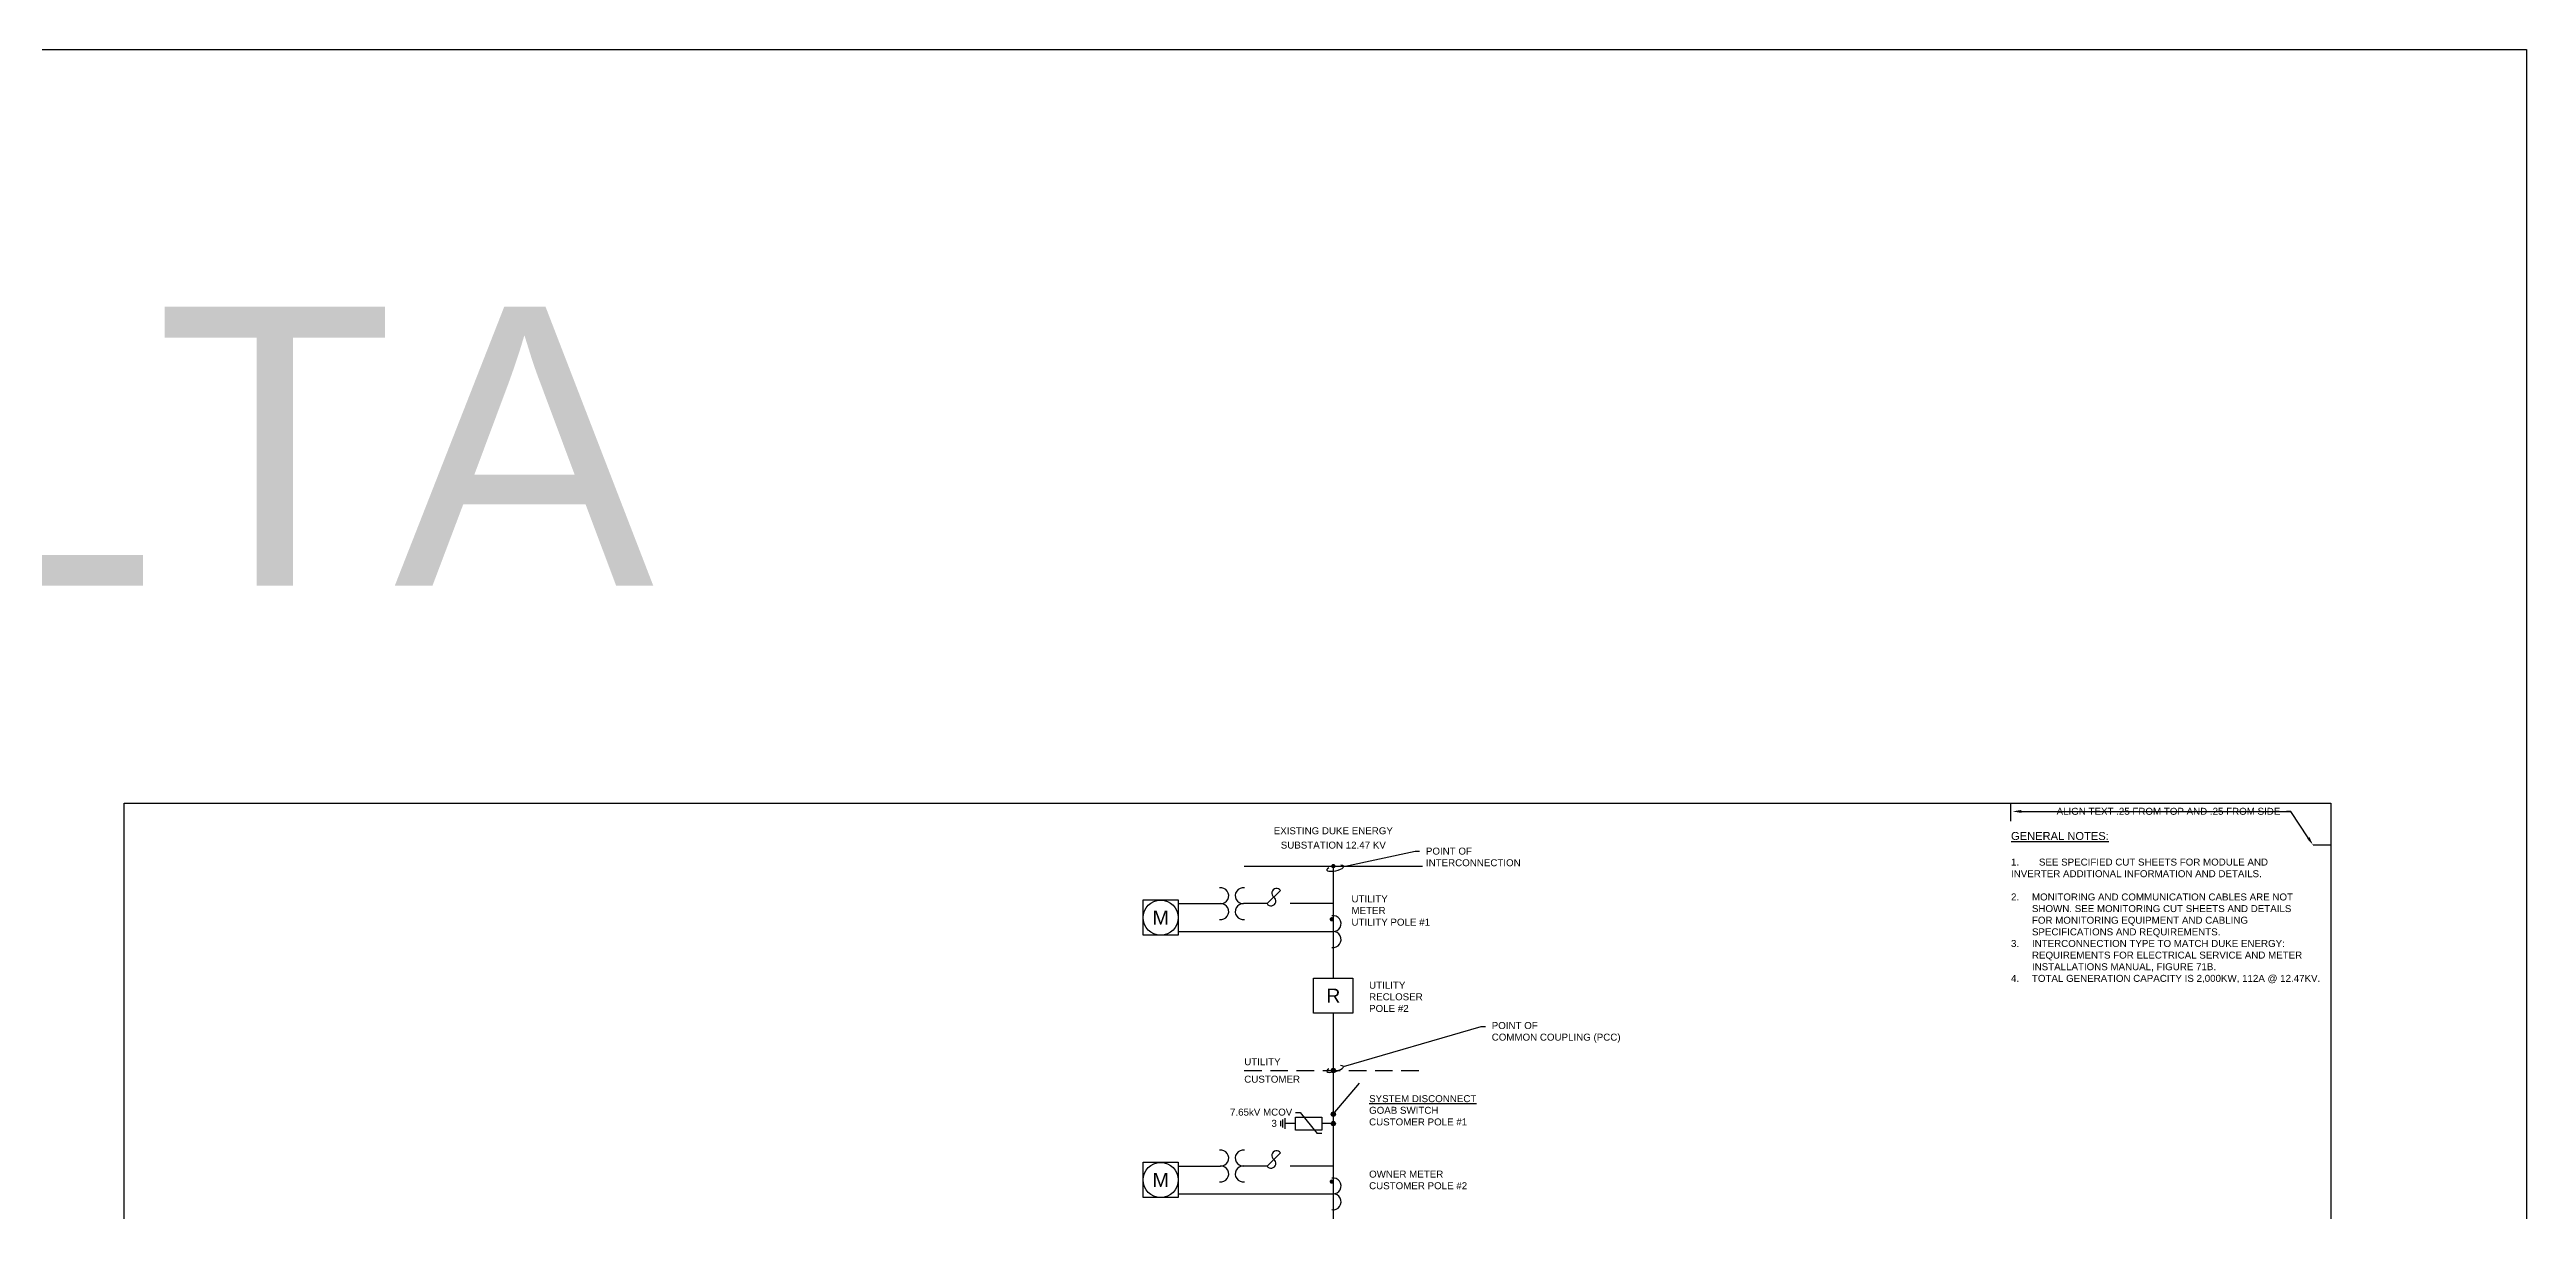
# Model space of a CAD drawing. Extents: x -18 to 267, y -48 to 249.
# Drawn here: x 141.73 to 177.22, y 83.21 to 99.87 of the extents above; entities that cross this region are included whole.
import ezdxf
from ezdxf import colors
from ezdxf.entities.mleader import LeaderData, LeaderLine
from ezdxf.math import Vec2, Vec3

# ---------------------------------------------------------------- set-up
doc = ezdxf.new("R2010")
doc.units = 0
doc.header["$MEASUREMENT"] = 0
doc.linetypes.add('DASHED2', pattern=[0.375, 0.25, -0.125])
for name, color, linetype in [('E-1LIN', 4, 'Continuous'), ('E-1LIN-CABL-OH', 4, 'Continuous'), ('E-TEXT', 7, 'Continuous'), ('G-ANNO-TEXT', 1, 'Continuous')]:
    doc.layers.add(name, color=color, linetype=linetype)
doc.layers.add('G-NPLT', color=67, linetype='Continuous', plot=False)
doc.styles.add('NEI-A', font='arial.ttf')

# ---------------------------------------------------------------- blocks, each defined once
blk = doc.blocks.new('Equipment Callout Arrowhead')
at = {"color": 0}
blk.add_ellipse((0, 0), major_axis=(0.99, 0), ratio=0.28679, start_param=-0.799881, end_param=3.941473, dxfattribs=at)

msp = doc.modelspace()

# ---------------------------------------------------------------- linework, layer by layer
at = {"layer": 'E-1LIN'}
for p, q in [((159.175, 87.621), (159.369, 87.808)), ((157.904, 87.621), (158.51, 87.621)), ((159.175, 87.621), (158.836, 87.621)), ((160.125, 87.621), (159.505, 87.621)), ((160.125, 87.527), (160.125, 87.527)), ((157.904, 87.221), (160.125, 87.221)), ((160.125, 85.229), (160.125, 85.229)), ((160.125, 84.603), (160.498, 85.047)), ((157.904, 83.86), (158.51, 83.86)), ((159.175, 83.86), (158.836, 83.86)), ((159.175, 83.86), (159.369, 84.048)), ((160.125, 83.86), (159.505, 83.86)), ((157.904, 83.46), (160.125, 83.46)), ((160.125, 83.766), (160.125, 83.766))]:
    msp.add_line(p, q, dxfattribs=at)
for points in [[(157.399, 87.674), (157.904, 87.674), (157.904, 87.169), (157.399, 87.169)], [(159.843, 86.555), (160.407, 86.555), (160.407, 86.05), (159.843, 86.05)], [(157.399, 83.913), (157.904, 83.913), (157.904, 83.408), (157.399, 83.408)]]:
    msp.add_lwpolyline(points, close=True, dxfattribs=at)
at = {"layer": 'E-1LIN', "const_width": 0.0307}
for points in [[(160.088, 87.397, 1), (160.119, 87.397, 1)], [(160.11, 85.229, 1), (160.141, 85.229, 1)], [(160.11, 84.603, 1), (160.141, 84.603, 1)], [(160.088, 83.636, 1), (160.119, 83.636, 1)]]:
    msp.add_lwpolyline(points, format="xyb", close=True, dxfattribs=at)
at = {"layer": 'E-1LIN'}
for centre, radius in [((157.651, 87.421), 0.252), ((160.125, 85.229), 0.0307), ((160.125, 84.603), 0.0307), ((157.651, 83.66), 0.252)]:
    msp.add_circle(centre, radius, dxfattribs=at)
for centre, radius, start, end in [((158.513, 87.735), 0.114, 268.2018, 99.3299), ((158.833, 87.735), 0.114, 80.6701, 271.7982), ((159.233, 87.659), 0.0686, 213.1181, 54.9689), ((159.312, 87.771), 0.0686, 33.3499, 234.7371), ((158.513, 87.507), 0.114, 260.6701, 91.7982), ((158.833, 87.507), 0.114, 88.2018, 279.3299), ((160.122, 87.335), 0.114, 268.2018, 99.3299), ((160.122, 87.107), 0.114, 260.6701, 91.7982), ((158.513, 83.974), 0.114, 268.2018, 99.3299), ((158.513, 83.747), 0.114, 260.6701, 91.7982), ((158.833, 83.974), 0.114, 80.6701, 271.7982), ((158.833, 83.747), 0.114, 88.2018, 279.3299), ((159.233, 83.898), 0.0686, 213.1181, 54.9689), ((159.312, 84.01), 0.0686, 33.3499, 234.7371), ((160.122, 83.574), 0.114, 268.2018, 99.3299), ((160.122, 83.347), 0.114, 260.6701, 91.7982)]:
    msp.add_arc(centre, radius, start, end, dxfattribs=at)
at = {"layer": 'E-1LIN-CABL-OH'}
for p, q in [((158.849, 88.159), (161.401, 88.159)), ((160.125, 88.159), (160.125, 86.555)), ((160.125, 86.05), (160.125, 82.954)), ((159.366, 84.509), (159.366, 84.432)), ((159.397, 84.526), (159.397, 84.412)), ((159.431, 84.545), (159.431, 84.392)), ((159.585, 84.469), (159.431, 84.469))]:
    msp.add_line(p, q, dxfattribs=at)
at = {"layer": 'E-1LIN-CABL-OH', "const_width": 0.0307}
for points in [[(160.11, 88.159, 1), (160.141, 88.159, 1)], [(160.11, 84.469, 1), (160.141, 84.469, 1)]]:
    msp.add_lwpolyline(points, format="xyb", close=True, dxfattribs=at)
at = {"layer": 'E-1LIN-CABL-OH'}
for points in [[(159.585, 84.625), (159.65, 84.625)], [(159.65, 84.625), (159.895, 84.325)], [(159.96, 84.325), (159.895, 84.325)], [(160.125, 84.469), (159.96, 84.469)]]:
    msp.add_lwpolyline(points, dxfattribs=at)
msp.add_lwpolyline([(159.96, 84.562), (159.96, 84.375), (159.585, 84.375), (159.585, 84.562)], close=True, dxfattribs=at)
msp.add_circle((160.125, 84.469), 0.0307, dxfattribs=at)
at = {"layer": 'E-TEXT', "linetype": 'DASHED2'}
msp.add_line((158.849, 85.229), (161.401, 85.229), dxfattribs=at)
at = {"layer": 'E-TEXT'}
msp.add_lwpolyline([(101.336, 99.866), (177.224, 99.866), (177.224, 63.516), (101.336, 63.516)], close=True, dxfattribs=at)
for points in [[(169.828, 89.054), (169.828, 88.804)], [(174.418, 88.46), (174.168, 88.46)]]:
    msp.add_lwpolyline(points, dxfattribs=at)
at = {"layer": 'G-NPLT'}
msp.add_lwpolyline([(142.795, 89.063), (174.418, 89.063), (174.418, 66.611), (142.795, 66.611)], close=True, dxfattribs=at)

# ---------------------------------------------------------------- texts
at = {"layer": 'G-ANNO-TEXT', "style": 'NEI-A'}
for s, width, gutter_width, insert, char_height, attachment_point in [('DELTA', 19.61486, 19.388, (132.382, 96.178), 4, 1), ('{\\H1.1426x;\\LGENERAL NOTES:\\P\\l\\P\\pi-0.3,l0.3,t0.3;}1.^ISEE SPECIFIED CUT SHEETS FOR MODULE AND INVERTER ADDITIONAL INFORMATION AND DETAILS.\\P\\pi0,l0,tz;\\P\\pi-0.3,l0.3,t0.3;2.^IMONITORING AND COMMUNICATION CABLES ARE NOT SHOWN. SEE MONITORING CUT SHEETS AND DETAILS FOR MONITORING EQUIPMENT AND CABLING SPECIFICATIONS AND REQUIREMENTS.\\P3.^IINTERCONNECTION TYPE TO MATCH DUKE ENERGY: REQUIREMENTS FOR ELECTRICAL SERVICE AND METER INSTALLATIONS MANUAL, FIGURE 71B.\\P4.^ITOTAL GENERATION CAPACITY IS 2,000KW, 112A @ 12.47KV.', 4.30675, 0.547, (169.837, 86.48), 0.1, 7), ('3', 0.27673, 0.469, (159.277, 84.471), 0.1, 5)]:
    msp.add_mtext_dynamic_manual_height_columns(s, width=width, gutter_width=gutter_width, heights=[0], dxfattribs=dict(at, insert=insert, char_height=char_height, attachment_point=attachment_point))
at = {"layer": 'G-ANNO-TEXT', "insert": (160.125, 88.409), "char_height": 0.1, "width": 2.14845, "attachment_point": 8, "line_spacing_factor": 1.233504, "style": 'NEI-A'}
msp.add_mtext('EXISTING DUKE ENERGY SUBSTATION 12.47 KV', dxfattribs=at)
at = {"layer": 'G-ANNO-TEXT', "style": 'NEI-A'}
for s, insert, char_height, width, attachment_point in [('UTILITY \\PMETER\\PUTILITY POLE #1', (160.385, 87.522), 0.1, 1.86505, 4), ('M', (157.651, 87.421), 0.2, 0.10952, 5), ('R', (160.125, 86.303), 0.2, 0.10952, 5), ('UTILITY \\PRECLOSER\\PPOLE #2', (160.638, 86.285), 0.1, 1.86505, 4), ('UTILITY', (158.849, 85.354), 0.1, 1.86505, 4), ('CUSTOMER', (158.849, 85.104), 0.1, 1.86505, 4), ('{\\LSYSTEM DISCONNECT\\P}GOAB SWITCH\\PCUSTOMER POLE #1', (160.638, 84.658), 0.1, 1.86505, 4), ('\\A1;7.65kV MCOV', (159.537, 84.632), 0.1, 1.86505, 6), ('OWNER METER\\PCUSTOMER POLE #2', (160.638, 83.66), 0.1, 1.86505, 4), ('M', (157.651, 83.66), 0.2, 0.10952, 5)]:
    msp.add_mtext(s, dxfattribs=dict(at, insert=insert, char_height=char_height, width=width, attachment_point=attachment_point))

# ---------------------------------------------------------------- leaders
at = {"layer": 'G-ANNO-TEXT'}
ml = msp.add_multileader_mtext('Standard', dxfattribs=at)
ml.set_content('POINT OF \\PINTERCONNECTION', color=256, style='NEI-A')
ml.set_leader_properties()
ml.set_arrow_properties(name='Equipment Callout Arrowhead')
ml.build(insert=Vec2(0, 0))
ml.multileader.update_dxf_attribs({"dogleg_length": 0.0625, "arrow_head_size": 0.125})
ctx = ml.context
ctx.base_point, ctx.char_height, ctx.arrow_head_size, ctx.landing_gap_size, ctx.plane_origin = Vec3(161.362, 88.373), 0.1, 0.125, 0.09, Vec3(160.13, 93.167)
notes = []
notes.append((ctx, [(0, (1, 1, 0), (161.3, 88.373), (1, 0), 0.0625, [(0, [(160.152, 88.128)], 0, [])])]))
ctx.mtext.insert, ctx.mtext.flow_direction = Vec3(161.452, 88.424), 5
ml = msp.add_multileader_mtext('Standard', dxfattribs=at)
ml.set_content('POINT OF \\PCOMMON COUPLING (PCC)', color=256, style='NEI-A')
ml.set_leader_properties()
ml.set_arrow_properties(name='Equipment Callout Arrowhead')
ml.build(insert=Vec2(0, 0))
ml.multileader.update_dxf_attribs({"dogleg_length": 0.0625, "arrow_head_size": 0.125})
ctx = ml.context
ctx.base_point, ctx.char_height, ctx.arrow_head_size, ctx.landing_gap_size, ctx.plane_origin = Vec3(162.305, 85.859), 0.1, 0.125, 0.09, Vec3(160.13, 90.751)
notes.append((ctx, [(0, (1, 1, 0), (162.242, 85.859), (1, 0), 0.0625, [(0, [(160.152, 85.251)], 0, [])])]))
ctx.mtext.insert, ctx.mtext.flow_direction = Vec3(162.395, 85.924), 5
at = {"layer": 'G-NPLT'}
ml = msp.add_multileader_mtext('Standard', dxfattribs=at)
ml.set_content('ALIGN TEXT .25 FROM TOP AND .25 FROM SIDE', color=256, style='NEI-A')
ml.set_leader_properties()
ml.build(insert=Vec2(0, 0))
ml.multileader.update_dxf_attribs({"dogleg_length": 0.0625, "arrow_head_size": 0.125})
ctx = ml.context
ctx.base_point, ctx.char_height, ctx.arrow_head_size, ctx.landing_gap_size, ctx.plane_origin = Vec3(170.408, 88.944), 0.1, 0.125, 0.09, Vec3(171.088, 88.996)
ctx.text_align_type = 2
notes.append((ctx, [(1, (1, 1, 0), (173.849, 88.944), (-1, 0), 0.0625, [(0, [(169.858, 88.943)], 0, []), (1, [(174.165, 88.46)], 0, [])])]))
ctx.mtext.insert, ctx.mtext.width, ctx.mtext.alignment, ctx.mtext.flow_direction = Vec3(173.696, 88.995), 3.69571, 3, 5
for ctx, leaders in notes:
    for number, flags, end, landing, length, lines in leaders:
        leader = LeaderData()
        leader.index, (leader.has_last_leader_line, leader.has_dogleg_vector, leader.attachment_direction) = number, flags
        leader.last_leader_point, leader.dogleg_vector, leader.dogleg_length = Vec3(end), Vec3(landing), length
        for number, points, colour, breaks in lines:
            line = LeaderLine()
            line.index, line.vertices, line.color, line.breaks = number, Vec3.list(points), colors.encode_raw_color(colour), breaks
            leader.lines.append(line)
        ctx.leaders.append(leader)

doc.saveas('drawing.dxf')
